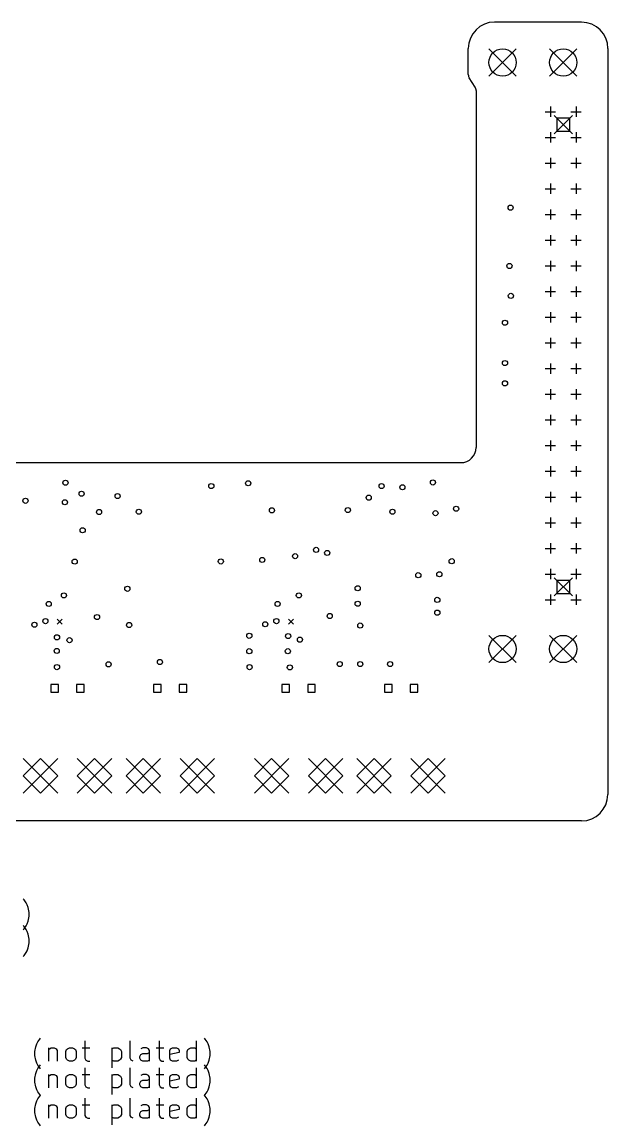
# Model space of a CAD drawing. Extents: x 2.08 to 6.39, y -6.15 to -1.85.
# Drawn here: x 4.113 to 6.394, y -6.148 to -1.85 of the extents above; entities that cross this region are included whole.
import ezdxf

# ---------------------------------------------------------------- set-up
doc = ezdxf.new("R2010")
doc.units = 0
doc.header["$MEASUREMENT"] = 0
doc.layers.add('BLACK', color=7, linetype='CONTINUOUS')

msp = doc.modelspace()

# ---------------------------------------------------------------- linework, layer by layer
at = {"layer": 'BLACK', "linetype": 'CONTINUOUS'}
for p, q in [((6.292, -1.8511), (5.9531, -1.8504)), ((5.8507, -2.0548), (5.8507, -1.9528)), ((5.9311, -1.9547), (6.0374, -2.061)), ((6.0374, -1.9547), (5.9311, -2.061)), ((6.1673, -1.9547), (6.2736, -2.061)), ((6.2736, -1.9547), (6.1673, -2.061)), ((6.3944, -1.9534), (6.3937, -4.8583)), ((5.8771, -2.1039), (5.8546, -2.0681)), ((5.881, -2.1172), (5.8807, -3.5067)), ((6.1705, -2.1795), (6.1705, -2.2197)), ((6.2705, -2.1795), (6.2705, -2.2197)), ((6.1504, -2.1996), (6.1906, -2.1996)), ((6.185, -2.2142), (6.2559, -2.285)), ((6.2559, -2.2142), (6.185, -2.285)), ((6.2455, -2.2246), (6.1954, -2.2246)), ((6.1954, -2.2246), (6.1954, -2.2747)), ((6.2455, -2.2747), (6.2455, -2.2246)), ((6.2504, -2.1996), (6.2906, -2.1996)), ((6.1954, -2.2747), (6.2455, -2.2747)), ((6.1504, -2.2996), (6.1906, -2.2996)), ((6.1705, -2.2795), (6.1705, -2.3197)), ((6.2504, -2.2996), (6.2906, -2.2996)), ((6.2705, -2.2795), (6.2705, -2.3197)), ((6.1504, -2.3996), (6.1906, -2.3996)), ((6.1705, -2.3795), (6.1705, -2.4197)), ((6.2504, -2.3996), (6.2906, -2.3996)), ((6.2705, -2.3795), (6.2705, -2.4197)), ((6.1705, -2.4795), (6.1705, -2.5197)), ((6.2705, -2.4795), (6.2705, -2.5197)), ((6.1504, -2.4996), (6.1906, -2.4996)), ((6.2504, -2.4996), (6.2906, -2.4996)), ((6.1504, -2.5996), (6.1906, -2.5996)), ((6.1705, -2.5795), (6.1705, -2.6197)), ((6.2504, -2.5996), (6.2906, -2.5996)), ((6.2705, -2.5795), (6.2705, -2.6197)), ((6.1504, -2.6996), (6.1906, -2.6996)), ((6.1705, -2.6795), (6.1705, -2.7197)), ((6.2504, -2.6996), (6.2906, -2.6996)), ((6.2705, -2.6795), (6.2705, -2.7197)), ((6.1705, -2.7795), (6.1705, -2.8197)), ((6.2705, -2.7795), (6.2705, -2.8197)), ((6.1504, -2.7996), (6.1906, -2.7996)), ((6.2504, -2.7996), (6.2906, -2.7996)), ((6.1705, -2.8795), (6.1705, -2.9197)), ((6.2705, -2.8795), (6.2705, -2.9197)), ((6.1504, -2.8996), (6.1906, -2.8996)), ((6.2504, -2.8996), (6.2906, -2.8996)), ((6.1504, -2.9996), (6.1906, -2.9996)), ((6.1705, -2.9795), (6.1705, -3.0197)), ((6.2504, -2.9996), (6.2906, -2.9996)), ((6.2705, -2.9795), (6.2705, -3.0197)), ((6.1705, -3.0795), (6.1705, -3.1197)), ((6.2705, -3.0795), (6.2705, -3.1197)), ((6.1504, -3.0996), (6.1906, -3.0996)), ((6.2504, -3.0996), (6.2906, -3.0996)), ((6.1705, -3.1795), (6.1705, -3.2197)), ((6.2705, -3.1795), (6.2705, -3.2197)), ((6.1504, -3.1996), (6.1906, -3.1996)), ((6.2504, -3.1996), (6.2906, -3.1996)), ((6.1504, -3.2996), (6.1906, -3.2996)), ((6.1705, -3.2795), (6.1705, -3.3197)), ((6.2504, -3.2996), (6.2906, -3.2996)), ((6.2705, -3.2795), (6.2705, -3.3197)), ((6.1705, -3.3795), (6.1705, -3.4197)), ((6.2705, -3.3795), (6.2705, -3.4197)), ((6.1504, -3.3996), (6.1906, -3.3996)), ((6.2504, -3.3996), (6.2906, -3.3996)), ((6.1705, -3.4795), (6.1705, -3.5197)), ((6.2705, -3.4795), (6.2705, -3.5197)), ((6.1504, -3.4996), (6.1906, -3.4996)), ((6.2504, -3.4996), (6.2906, -3.4996)), ((3.0933, -3.5657), (5.8217, -3.5657)), ((6.1504, -3.5996), (6.1906, -3.5996)), ((6.1705, -3.5795), (6.1705, -3.6197)), ((6.2504, -3.5996), (6.2906, -3.5996)), ((6.2705, -3.5795), (6.2705, -3.6197)), ((6.1705, -3.6795), (6.1705, -3.7197)), ((6.2705, -3.6795), (6.2705, -3.7197)), ((6.1504, -3.6996), (6.1906, -3.6996)), ((6.2504, -3.6996), (6.2906, -3.6996)), ((6.1705, -3.7795), (6.1705, -3.8197)), ((6.2705, -3.7795), (6.2705, -3.8197)), ((6.1504, -3.7996), (6.1906, -3.7996)), ((6.2504, -3.7996), (6.2906, -3.7996)), ((6.1504, -3.8996), (6.1906, -3.8996)), ((6.1705, -3.8795), (6.1705, -3.9197)), ((6.2504, -3.8996), (6.2906, -3.8996)), ((6.2705, -3.8795), (6.2705, -3.9197)), ((6.1705, -3.9795), (6.1705, -4.0197)), ((6.2705, -3.9795), (6.2705, -4.0197)), ((6.1504, -3.9996), (6.1906, -3.9996)), ((6.185, -4.0142), (6.2559, -4.085)), ((6.2559, -4.0142), (6.185, -4.085)), ((6.2455, -4.0246), (6.1954, -4.0246)), ((6.1954, -4.0246), (6.1954, -4.0747)), ((6.2455, -4.0747), (6.2455, -4.0246)), ((6.2504, -3.9996), (6.2906, -3.9996)), ((6.1705, -4.0795), (6.1705, -4.1197)), ((6.1954, -4.0747), (6.2455, -4.0747)), ((6.2705, -4.0795), (6.2705, -4.1197)), ((6.1504, -4.0996), (6.1906, -4.0996)), ((6.2504, -4.0996), (6.2906, -4.0996)), ((4.2502, -4.1752), (4.2698, -4.1948)), ((4.2698, -4.1752), (4.2502, -4.1948)), ((5.1502, -4.1752), (5.1698, -4.1948)), ((5.1698, -4.1752), (5.1502, -4.1948)), ((5.9311, -4.2382), (6.0374, -4.3445)), ((6.0374, -4.2382), (5.9311, -4.3445)), ((6.1673, -4.2382), (6.2736, -4.3445)), ((6.2736, -4.2382), (6.1673, -4.3445)), ((4.2548, -4.4302), (4.2252, -4.4302)), ((4.2252, -4.4302), (4.2252, -4.4598)), ((4.2252, -4.4598), (4.2548, -4.4598)), ((4.2548, -4.4598), (4.2548, -4.4302)), ((4.3548, -4.4302), (4.3252, -4.4302)), ((4.3252, -4.4302), (4.3252, -4.4598)), ((4.3252, -4.4598), (4.3548, -4.4598)), ((4.3548, -4.4598), (4.3548, -4.4302)), ((4.6548, -4.4302), (4.6252, -4.4302)), ((4.6252, -4.4302), (4.6252, -4.4598)), ((4.6252, -4.4598), (4.6548, -4.4598)), ((4.6548, -4.4598), (4.6548, -4.4302)), ((4.7548, -4.4302), (4.7252, -4.4302)), ((4.7252, -4.4302), (4.7252, -4.4598)), ((4.7252, -4.4598), (4.7548, -4.4598)), ((4.7548, -4.4598), (4.7548, -4.4302)), ((5.1548, -4.4302), (5.1252, -4.4302)), ((5.1252, -4.4302), (5.1252, -4.4598)), ((5.1252, -4.4598), (5.1548, -4.4598)), ((5.1548, -4.4598), (5.1548, -4.4302)), ((5.2548, -4.4302), (5.2252, -4.4302)), ((5.2252, -4.4302), (5.2252, -4.4598)), ((5.2252, -4.4598), (5.2548, -4.4598)), ((5.2548, -4.4598), (5.2548, -4.4302)), ((5.5538, -4.4302), (5.5242, -4.4302)), ((5.5242, -4.4302), (5.5242, -4.4598)), ((5.5242, -4.4598), (5.5538, -4.4598)), ((5.5538, -4.4598), (5.5538, -4.4302)), ((5.6538, -4.4302), (5.6242, -4.4302)), ((5.6242, -4.4302), (5.6242, -4.4598)), ((5.6242, -4.4598), (5.6538, -4.4598)), ((5.6538, -4.4598), (5.6538, -4.4302)), ((4.118, -4.7182), (4.2518, -4.8521)), ((4.2518, -4.7182), (4.118, -4.8521)), ((4.1849, -4.7182), (4.118, -4.7852)), ((4.2518, -4.7852), (4.1849, -4.7182)), ((4.3282, -4.7182), (4.462, -4.8521)), ((4.462, -4.7182), (4.3282, -4.8521)), ((4.3951, -4.7182), (4.3282, -4.7852)), ((4.462, -4.7852), (4.3951, -4.7182)), ((4.518, -4.7182), (4.6518, -4.8521)), ((4.6518, -4.7182), (4.518, -4.8521)), ((4.5849, -4.7182), (4.518, -4.7852)), ((4.6518, -4.7852), (4.5849, -4.7182)), ((4.7282, -4.7182), (4.862, -4.8521)), ((4.862, -4.7182), (4.7282, -4.8521)), ((4.7951, -4.7182), (4.7282, -4.7852)), ((4.862, -4.7852), (4.7951, -4.7182)), ((5.018, -4.7182), (5.1518, -4.8521)), ((5.1518, -4.7182), (5.018, -4.8521)), ((5.0849, -4.7182), (5.018, -4.7852)), ((5.1518, -4.7852), (5.0849, -4.7182)), ((5.2282, -4.7182), (5.362, -4.8521)), ((5.362, -4.7182), (5.2282, -4.8521)), ((5.2951, -4.7182), (5.2282, -4.7852)), ((5.362, -4.7852), (5.2951, -4.7182)), ((5.417, -4.7182), (5.5508, -4.8521)), ((5.5508, -4.7182), (5.417, -4.8521)), ((5.4839, -4.7182), (5.417, -4.7852)), ((5.5508, -4.7852), (5.4839, -4.7182)), ((5.6272, -4.7182), (5.761, -4.8521)), ((5.761, -4.7182), (5.6272, -4.8521)), ((5.6941, -4.7182), (5.6272, -4.7852)), ((5.761, -4.7852), (5.6941, -4.7182)), ((4.118, -4.7852), (4.1849, -4.8521)), ((4.1849, -4.8521), (4.2518, -4.7852)), ((4.3282, -4.7852), (4.3951, -4.8521)), ((4.3951, -4.8521), (4.462, -4.7852)), ((4.518, -4.7852), (4.5849, -4.8521)), ((4.5849, -4.8521), (4.6518, -4.7852)), ((4.7282, -4.7852), (4.7951, -4.8521)), ((4.7951, -4.8521), (4.862, -4.7852)), ((5.018, -4.7852), (5.0849, -4.8521)), ((5.0849, -4.8521), (5.1518, -4.7852)), ((5.2282, -4.7852), (5.2951, -4.8521)), ((5.2951, -4.8521), (5.362, -4.7852)), ((5.417, -4.7852), (5.4839, -4.8521)), ((5.4839, -4.8521), (5.5508, -4.7852)), ((5.6272, -4.7852), (5.6941, -4.8521)), ((5.6941, -4.8521), (5.761, -4.7852)), ((6.2913, -4.9606), (2.2677, -4.9606)), ((4.1218, -5.2683), (4.118, -5.2645)), ((4.1293, -5.2795), (4.1218, -5.2683)), ((4.133, -5.287), (4.1293, -5.2795)), ((4.1368, -5.2983), (4.133, -5.287)), ((4.1405, -5.317), (4.1368, -5.2983)), ((4.1405, -5.332), (4.1405, -5.317)), ((4.1218, -5.3722), (4.118, -5.3685)), ((4.1218, -5.3808), (4.1293, -5.3695)), ((4.1293, -5.3835), (4.1218, -5.3722)), ((4.1293, -5.3695), (4.133, -5.362)), ((4.133, -5.362), (4.1368, -5.3508)), ((4.1368, -5.3508), (4.1405, -5.332)), ((4.118, -5.3845), (4.1218, -5.3808)), ((4.133, -5.391), (4.1293, -5.3835)), ((4.1368, -5.4022), (4.133, -5.391)), ((4.1405, -5.421), (4.1368, -5.4022)), ((4.133, -5.466), (4.1368, -5.4547)), ((4.1368, -5.4547), (4.1405, -5.436)), ((4.1405, -5.436), (4.1405, -5.421)), ((4.118, -5.4885), (4.1218, -5.4847)), ((4.1218, -5.4847), (4.1293, -5.4735)), ((4.1293, -5.4735), (4.133, -5.466)), ((4.163, -5.8588), (4.1668, -5.84)), ((4.1668, -5.84), (4.1705, -5.8288)), ((4.1705, -5.8288), (4.1743, -5.8213)), ((4.1743, -5.8213), (4.1818, -5.81)), ((4.1818, -5.81), (4.1855, -5.8063)), ((4.2155, -5.8438), (4.2155, -5.8963)), ((4.2193, -5.8475), (4.2268, -5.8438)), ((4.2268, -5.8438), (4.238, -5.8438)), ((4.238, -5.8438), (4.2455, -5.8475)), ((4.2905, -5.8475), (4.298, -5.8438)), ((4.298, -5.8438), (4.3092, -5.8438)), ((4.3092, -5.8438), (4.3167, -5.8475)), ((4.3467, -5.8438), (4.3767, -5.8438)), ((4.358, -5.8175), (4.358, -5.885)), ((4.463, -5.8438), (4.463, -5.9225)), ((4.463, -5.8475), (4.4705, -5.8438)), ((4.4705, -5.8438), (4.4855, -5.8438)), ((4.4855, -5.8438), (4.493, -5.8475)), ((4.5342, -5.885), (4.5342, -5.8175)), ((4.583, -5.8438), (4.5755, -5.8475)), ((4.598, -5.8438), (4.583, -5.8438)), ((4.6055, -5.8475), (4.598, -5.8438)), ((4.6355, -5.8438), (4.6654, -5.8438)), ((4.6467, -5.8175), (4.6467, -5.885)), ((4.6917, -5.8475), (4.6992, -5.8438)), ((4.6992, -5.8438), (4.7142, -5.8438)), ((4.7142, -5.8438), (4.7217, -5.8475)), ((4.7629, -5.8475), (4.7704, -5.8438)), ((4.7704, -5.8438), (4.7854, -5.8438)), ((4.7854, -5.8438), (4.7929, -5.8475)), ((4.7929, -5.8963), (4.7929, -5.8175)), ((4.8267, -5.81), (4.8229, -5.8063)), ((4.8342, -5.8213), (4.8267, -5.81)), ((4.8379, -5.8288), (4.8342, -5.8213)), ((4.8417, -5.84), (4.8379, -5.8288)), ((4.8454, -5.8588), (4.8417, -5.84)), ((4.163, -5.8738), (4.163, -5.8588)), ((4.1668, -5.8925), (4.163, -5.8738)), ((4.2155, -5.8513), (4.2193, -5.8475)), ((4.2455, -5.8475), (4.2492, -5.855)), ((4.2492, -5.855), (4.2492, -5.8963)), ((4.283, -5.8588), (4.2867, -5.8513)), ((4.283, -5.8813), (4.283, -5.8588)), ((4.2867, -5.8888), (4.283, -5.8813)), ((4.2867, -5.8513), (4.2905, -5.8475)), ((4.3167, -5.8475), (4.3205, -5.8513)), ((4.3205, -5.8513), (4.3242, -5.8588)), ((4.3242, -5.8813), (4.3205, -5.8888)), ((4.3242, -5.8588), (4.3242, -5.8813)), ((4.358, -5.885), (4.3617, -5.8925)), ((4.493, -5.8475), (4.4967, -5.8513)), ((4.4967, -5.8513), (4.5005, -5.8588)), ((4.5005, -5.8813), (4.4967, -5.8888)), ((4.5005, -5.8588), (4.5005, -5.8813)), ((4.538, -5.8925), (4.5342, -5.885)), ((4.5717, -5.8775), (4.5755, -5.87)), ((4.5717, -5.885), (4.5717, -5.8775)), ((4.5755, -5.8925), (4.5717, -5.885)), ((4.5755, -5.87), (4.583, -5.8663)), ((4.583, -5.8663), (4.6017, -5.8663)), ((4.6017, -5.8663), (4.6092, -5.8625)), ((4.6092, -5.855), (4.6055, -5.8475)), ((4.6092, -5.8963), (4.6092, -5.855)), ((4.6467, -5.885), (4.6504, -5.8925)), ((4.6879, -5.855), (4.6917, -5.8475)), ((4.6879, -5.885), (4.6879, -5.855)), ((4.7254, -5.8625), (4.6879, -5.87)), ((4.6917, -5.8925), (4.6879, -5.885)), ((4.7217, -5.8475), (4.7254, -5.855)), ((4.7254, -5.855), (4.7254, -5.8625)), ((4.7554, -5.8588), (4.7592, -5.8513)), ((4.7554, -5.8813), (4.7554, -5.8588)), ((4.7592, -5.8888), (4.7554, -5.8813)), ((4.7592, -5.8513), (4.7629, -5.8475)), ((4.8417, -5.8925), (4.8454, -5.8738)), ((4.8454, -5.8738), (4.8454, -5.8588)), ((4.1705, -5.9038), (4.1668, -5.8925)), ((4.1743, -5.9113), (4.1705, -5.9038)), ((4.1705, -5.9327), (4.1743, -5.9252)), ((4.1818, -5.9225), (4.1743, -5.9113)), ((4.1743, -5.9252), (4.1818, -5.914)), ((4.1818, -5.914), (4.1855, -5.9102)), ((4.1855, -5.9262), (4.1818, -5.9225)), ((4.2905, -5.8925), (4.2867, -5.8888)), ((4.298, -5.8963), (4.2905, -5.8925)), ((4.3092, -5.8963), (4.298, -5.8963)), ((4.3167, -5.8925), (4.3092, -5.8963)), ((4.3205, -5.8888), (4.3167, -5.8925)), ((4.358, -5.9215), (4.358, -5.9889)), ((4.3617, -5.8925), (4.3692, -5.8963)), ((4.3692, -5.8963), (4.3767, -5.8963)), ((4.4705, -5.8963), (4.463, -5.8925)), ((4.4855, -5.8963), (4.4705, -5.8963)), ((4.493, -5.8925), (4.4855, -5.8963)), ((4.4967, -5.8888), (4.493, -5.8925)), ((4.5342, -5.9889), (4.5342, -5.9215)), ((4.5455, -5.8963), (4.538, -5.8925)), ((4.583, -5.8963), (4.5755, -5.8925)), ((4.6017, -5.8963), (4.583, -5.8963)), ((4.6092, -5.8925), (4.6017, -5.8963)), ((4.6467, -5.9215), (4.6467, -5.9889)), ((4.6504, -5.8925), (4.6579, -5.8963)), ((4.6579, -5.8963), (4.6654, -5.8963)), ((4.6992, -5.8963), (4.6917, -5.8925)), ((4.7142, -5.8963), (4.6992, -5.8963)), ((4.7217, -5.8925), (4.7142, -5.8963)), ((4.7629, -5.8925), (4.7592, -5.8888)), ((4.7704, -5.8963), (4.7629, -5.8925)), ((4.7854, -5.8963), (4.7704, -5.8963)), ((4.7929, -5.8925), (4.7854, -5.8963)), ((4.7929, -6.0002), (4.7929, -5.9215)), ((4.8267, -5.914), (4.8229, -5.9102)), ((4.8229, -5.9262), (4.8267, -5.9225)), ((4.8267, -5.9225), (4.8342, -5.9113)), ((4.8342, -5.9252), (4.8267, -5.914)), ((4.8342, -5.9113), (4.8379, -5.9038)), ((4.8379, -5.9327), (4.8342, -5.9252)), ((4.8379, -5.9038), (4.8417, -5.8925)), ((4.163, -5.9627), (4.1668, -5.9439)), ((4.163, -5.9777), (4.163, -5.9627)), ((4.1668, -5.9439), (4.1705, -5.9327)), ((4.2155, -5.9477), (4.2155, -6.0002)), ((4.2155, -5.9552), (4.2193, -5.9514)), ((4.2193, -5.9514), (4.2268, -5.9477)), ((4.2268, -5.9477), (4.238, -5.9477)), ((4.238, -5.9477), (4.2455, -5.9514)), ((4.2455, -5.9514), (4.2492, -5.9589)), ((4.2492, -5.9589), (4.2492, -6.0002)), ((4.283, -5.9627), (4.2867, -5.9552)), ((4.283, -5.9852), (4.283, -5.9627)), ((4.2867, -5.9552), (4.2905, -5.9514)), ((4.2905, -5.9514), (4.298, -5.9477)), ((4.298, -5.9477), (4.3092, -5.9477)), ((4.3092, -5.9477), (4.3167, -5.9514)), ((4.3167, -5.9514), (4.3205, -5.9552)), ((4.3205, -5.9552), (4.3242, -5.9627)), ((4.3242, -5.9627), (4.3242, -5.9852)), ((4.3467, -5.9477), (4.3767, -5.9477)), ((4.463, -5.9477), (4.463, -6.0264)), ((4.463, -5.9514), (4.4705, -5.9477)), ((4.4705, -5.9477), (4.4855, -5.9477)), ((4.4855, -5.9477), (4.493, -5.9514)), ((4.493, -5.9514), (4.4967, -5.9552)), ((4.4967, -5.9552), (4.5005, -5.9627)), ((4.5005, -5.9627), (4.5005, -5.9852)), ((4.5717, -5.9814), (4.5755, -5.9739)), ((4.583, -5.9477), (4.5755, -5.9514)), ((4.5755, -5.9739), (4.583, -5.9702)), ((4.598, -5.9477), (4.583, -5.9477)), ((4.583, -5.9702), (4.6017, -5.9702)), ((4.6055, -5.9514), (4.598, -5.9477)), ((4.6017, -5.9702), (4.6092, -5.9664)), ((4.6092, -5.9589), (4.6055, -5.9514)), ((4.6092, -6.0002), (4.6092, -5.9589)), ((4.6355, -5.9477), (4.6654, -5.9477)), ((4.6879, -5.9589), (4.6917, -5.9514)), ((4.6879, -5.9889), (4.6879, -5.9589)), ((4.7254, -5.9664), (4.6879, -5.9739)), ((4.6917, -5.9514), (4.6992, -5.9477)), ((4.6992, -5.9477), (4.7142, -5.9477)), ((4.7142, -5.9477), (4.7217, -5.9514)), ((4.7217, -5.9514), (4.7254, -5.9589)), ((4.7254, -5.9589), (4.7254, -5.9664)), ((4.7554, -5.9627), (4.7592, -5.9552)), ((4.7554, -5.9852), (4.7554, -5.9627)), ((4.7592, -5.9552), (4.7629, -5.9514)), ((4.7629, -5.9514), (4.7704, -5.9477)), ((4.7704, -5.9477), (4.7854, -5.9477)), ((4.7854, -5.9477), (4.7929, -5.9514)), ((4.8417, -5.9439), (4.8379, -5.9327)), ((4.8454, -5.9627), (4.8417, -5.9439)), ((4.8454, -5.9777), (4.8454, -5.9627)), ((4.1668, -5.9964), (4.163, -5.9777)), ((4.1705, -6.0077), (4.1668, -5.9964)), ((4.1743, -6.0152), (4.1705, -6.0077)), ((4.1818, -6.0264), (4.1743, -6.0152)), ((4.2867, -5.9927), (4.283, -5.9852)), ((4.2905, -5.9964), (4.2867, -5.9927)), ((4.298, -6.0002), (4.2905, -5.9964)), ((4.3092, -6.0002), (4.298, -6.0002)), ((4.3167, -5.9964), (4.3092, -6.0002)), ((4.3205, -5.9927), (4.3167, -5.9964)), ((4.3242, -5.9852), (4.3205, -5.9927)), ((4.358, -5.9889), (4.3617, -5.9964)), ((4.3617, -5.9964), (4.3692, -6.0002)), ((4.3692, -6.0002), (4.3767, -6.0002)), ((4.4705, -6.0002), (4.463, -5.9964)), ((4.4855, -6.0002), (4.4705, -6.0002)), ((4.493, -5.9964), (4.4855, -6.0002)), ((4.4967, -5.9927), (4.493, -5.9964)), ((4.5005, -5.9852), (4.4967, -5.9927)), ((4.538, -5.9964), (4.5342, -5.9889)), ((4.5455, -6.0002), (4.538, -5.9964)), ((4.5717, -5.9889), (4.5717, -5.9814)), ((4.5755, -5.9964), (4.5717, -5.9889)), ((4.583, -6.0002), (4.5755, -5.9964)), ((4.6017, -6.0002), (4.583, -6.0002)), ((4.6092, -5.9964), (4.6017, -6.0002)), ((4.6467, -5.9889), (4.6504, -5.9964)), ((4.6504, -5.9964), (4.6579, -6.0002)), ((4.6579, -6.0002), (4.6654, -6.0002)), ((4.6917, -5.9964), (4.6879, -5.9889)), ((4.6992, -6.0002), (4.6917, -5.9964)), ((4.7142, -6.0002), (4.6992, -6.0002)), ((4.7217, -5.9964), (4.7142, -6.0002)), ((4.7592, -5.9927), (4.7554, -5.9852)), ((4.7629, -5.9964), (4.7592, -5.9927)), ((4.7704, -6.0002), (4.7629, -5.9964)), ((4.7854, -6.0002), (4.7704, -6.0002)), ((4.7929, -5.9964), (4.7854, -6.0002)), ((4.8267, -6.0264), (4.8342, -6.0152)), ((4.8342, -6.0152), (4.8379, -6.0077)), ((4.8379, -6.0077), (4.8417, -5.9964)), ((4.8417, -5.9964), (4.8454, -5.9777)), ((4.1668, -6.0621), (4.1705, -6.0508)), ((4.1705, -6.0508), (4.1743, -6.0433)), ((4.1743, -6.0433), (4.1818, -6.0321)), ((4.1855, -6.0302), (4.1818, -6.0264)), ((4.1818, -6.0321), (4.1855, -6.0283)), ((4.358, -6.0396), (4.358, -6.1071)), ((4.5342, -6.1071), (4.5342, -6.0396)), ((4.6467, -6.0396), (4.6467, -6.1071)), ((4.7929, -6.1183), (4.7929, -6.0396)), ((4.8229, -6.0302), (4.8267, -6.0264)), ((4.8267, -6.0321), (4.8229, -6.0283)), ((4.8342, -6.0433), (4.8267, -6.0321)), ((4.8379, -6.0508), (4.8342, -6.0433)), ((4.8417, -6.0621), (4.8379, -6.0508)), ((4.163, -6.0808), (4.1668, -6.0621)), ((4.163, -6.0958), (4.163, -6.0808)), ((4.1668, -6.1146), (4.163, -6.0958)), ((4.2155, -6.0658), (4.2155, -6.1183)), ((4.2155, -6.0733), (4.2193, -6.0696)), ((4.2193, -6.0696), (4.2268, -6.0658)), ((4.2268, -6.0658), (4.238, -6.0658)), ((4.238, -6.0658), (4.2455, -6.0696)), ((4.2455, -6.0696), (4.2492, -6.0771)), ((4.2492, -6.0771), (4.2492, -6.1183)), ((4.283, -6.0808), (4.2867, -6.0733)), ((4.283, -6.1033), (4.283, -6.0808)), ((4.2867, -6.0733), (4.2905, -6.0696)), ((4.2905, -6.0696), (4.298, -6.0658)), ((4.298, -6.0658), (4.3092, -6.0658)), ((4.3092, -6.0658), (4.3167, -6.0696)), ((4.3167, -6.0696), (4.3205, -6.0733)), ((4.3205, -6.0733), (4.3242, -6.0808)), ((4.3242, -6.0808), (4.3242, -6.1033)), ((4.3467, -6.0658), (4.3767, -6.0658)), ((4.463, -6.0658), (4.463, -6.1445)), ((4.463, -6.0696), (4.4705, -6.0658)), ((4.4705, -6.0658), (4.4855, -6.0658)), ((4.4855, -6.0658), (4.493, -6.0696)), ((4.493, -6.0696), (4.4967, -6.0733)), ((4.4967, -6.0733), (4.5005, -6.0808)), ((4.5005, -6.0808), (4.5005, -6.1033)), ((4.5717, -6.0996), (4.5755, -6.0921)), ((4.5717, -6.1071), (4.5717, -6.0996)), ((4.583, -6.0658), (4.5755, -6.0696)), ((4.5755, -6.0921), (4.583, -6.0883)), ((4.598, -6.0658), (4.583, -6.0658)), ((4.583, -6.0883), (4.6017, -6.0883)), ((4.6055, -6.0696), (4.598, -6.0658)), ((4.6017, -6.0883), (4.6092, -6.0846)), ((4.6092, -6.0771), (4.6055, -6.0696)), ((4.6092, -6.1183), (4.6092, -6.0771)), ((4.6355, -6.0658), (4.6654, -6.0658)), ((4.6879, -6.0771), (4.6917, -6.0696)), ((4.6879, -6.1071), (4.6879, -6.0771)), ((4.7254, -6.0846), (4.6879, -6.0921)), ((4.6917, -6.0696), (4.6992, -6.0658)), ((4.6992, -6.0658), (4.7142, -6.0658)), ((4.7142, -6.0658), (4.7217, -6.0696)), ((4.7217, -6.0696), (4.7254, -6.0771)), ((4.7254, -6.0771), (4.7254, -6.0846)), ((4.7554, -6.0808), (4.7592, -6.0733)), ((4.7554, -6.1033), (4.7554, -6.0808)), ((4.7592, -6.0733), (4.7629, -6.0696)), ((4.7629, -6.0696), (4.7704, -6.0658)), ((4.7704, -6.0658), (4.7854, -6.0658)), ((4.7854, -6.0658), (4.7929, -6.0696)), ((4.8454, -6.0808), (4.8417, -6.0621)), ((4.8417, -6.1146), (4.8454, -6.0958)), ((4.8454, -6.0958), (4.8454, -6.0808)), ((4.1705, -6.1258), (4.1668, -6.1146)), ((4.1743, -6.1333), (4.1705, -6.1258)), ((4.1818, -6.1445), (4.1743, -6.1333)), ((4.1855, -6.1483), (4.1818, -6.1445)), ((4.2867, -6.1108), (4.283, -6.1033)), ((4.2905, -6.1146), (4.2867, -6.1108)), ((4.298, -6.1183), (4.2905, -6.1146)), ((4.3092, -6.1183), (4.298, -6.1183)), ((4.3167, -6.1146), (4.3092, -6.1183)), ((4.3205, -6.1108), (4.3167, -6.1146)), ((4.3242, -6.1033), (4.3205, -6.1108)), ((4.358, -6.1071), (4.3617, -6.1146)), ((4.3617, -6.1146), (4.3692, -6.1183)), ((4.3692, -6.1183), (4.3767, -6.1183)), ((4.4705, -6.1183), (4.463, -6.1146)), ((4.4855, -6.1183), (4.4705, -6.1183)), ((4.493, -6.1146), (4.4855, -6.1183)), ((4.4967, -6.1108), (4.493, -6.1146)), ((4.5005, -6.1033), (4.4967, -6.1108)), ((4.538, -6.1146), (4.5342, -6.1071)), ((4.5455, -6.1183), (4.538, -6.1146)), ((4.5755, -6.1146), (4.5717, -6.1071)), ((4.583, -6.1183), (4.5755, -6.1146)), ((4.6017, -6.1183), (4.583, -6.1183)), ((4.6092, -6.1146), (4.6017, -6.1183)), ((4.6467, -6.1071), (4.6504, -6.1146)), ((4.6504, -6.1146), (4.6579, -6.1183)), ((4.6579, -6.1183), (4.6654, -6.1183)), ((4.6917, -6.1146), (4.6879, -6.1071)), ((4.6992, -6.1183), (4.6917, -6.1146)), ((4.7142, -6.1183), (4.6992, -6.1183)), ((4.7217, -6.1146), (4.7142, -6.1183)), ((4.7592, -6.1108), (4.7554, -6.1033)), ((4.7629, -6.1146), (4.7592, -6.1108)), ((4.7704, -6.1183), (4.7629, -6.1146)), ((4.7854, -6.1183), (4.7704, -6.1183)), ((4.7929, -6.1146), (4.7854, -6.1183)), ((4.8229, -6.1483), (4.8267, -6.1445)), ((4.8267, -6.1445), (4.8342, -6.1333)), ((4.8342, -6.1333), (4.8379, -6.1258)), ((4.8379, -6.1258), (4.8417, -6.1146))]:
    msp.add_line(p, q, dxfattribs=at)
at = {"layer": 'BLACK'}
for centre, radius in [((5.9843, -2.0079), 0.0531), ((6.2205, -2.0079), 0.0531), ((6.0155, -2.573), 0.01), ((6.011, -2.8), 0.01), ((6.0164, -2.9164), 0.01), ((5.9935, -3.021), 0.01), ((5.9935, -3.178), 0.01), ((5.9935, -3.257), 0.01), ((4.282, -3.644), 0.01), ((4.85, -3.657), 0.01), ((4.9936, -3.646), 0.01), ((5.513, -3.657), 0.01), ((5.594, -3.6617), 0.01), ((5.713, -3.643), 0.01), ((4.3448, -3.6868), 0.01), ((4.485, -3.696), 0.01), ((5.4629, -3.7021), 0.01), ((4.1262, -3.7142), 0.01), ((4.28, -3.72), 0.01), ((5.8032, -3.7452), 0.01), ((4.413, -3.758), 0.01), ((4.568, -3.757), 0.01), ((5.086, -3.7515), 0.01), ((5.3818, -3.7505), 0.01), ((5.555, -3.757), 0.01), ((5.723, -3.7625), 0.01), ((4.349, -3.829), 0.01), ((5.2579, -3.9055), 0.01), ((5.3013, -3.9172), 0.01), ((4.318, -3.951), 0.01), ((4.887, -3.9505), 0.01), ((5.0485, -3.9445), 0.01), ((5.176, -3.9299), 0.01), ((5.786, -3.9495), 0.01), ((5.656, -4.004), 0.01), ((5.738, -4.0005), 0.01), ((4.276, -4.0826), 0.01), ((4.523, -4.057), 0.01), ((5.191, -4.0826), 0.01), ((5.42, -4.055), 0.01), ((4.217, -4.1158), 0.01), ((5.108, -4.1158), 0.01), ((5.42, -4.115), 0.01), ((5.73, -4.1), 0.01), ((4.4049, -4.1669), 0.01), ((5.3111, -4.163), 0.01), ((5.73, -4.15), 0.01), ((4.1612, -4.1968), 0.01), ((4.204, -4.1828), 0.01), ((4.53, -4.198), 0.01), ((5.06, -4.195), 0.01), ((5.1033, -4.1828), 0.01), ((5.43, -4.2), 0.01), ((4.249, -4.246), 0.01), ((4.298, -4.257), 0.01), ((4.998, -4.24), 0.01), ((5.149, -4.241), 0.01), ((5.195, -4.255), 0.01), ((5.9843, -4.2913), 0.0531), ((6.2205, -4.2913), 0.0531), ((4.248, -4.299), 0.01), ((4.998, -4.3), 0.01), ((5.148, -4.3), 0.01), ((4.65, -4.342), 0.01), ((5.35, -4.35), 0.01), ((5.43, -4.35), 0.01), ((5.546, -4.35), 0.01), ((4.249, -4.362), 0.01), ((4.45, -4.351), 0.01), ((4.999, -4.362), 0.01), ((5.156, -4.363), 0.01)]:
    msp.add_circle(centre, radius, dxfattribs=at)
for centre, radius, start, end in [((5.9531, -1.9528), 0.1024, 90, 180), ((6.292, -1.9534), 0.1024, 0.0006, 90.0006), ((5.8758, -2.0548), 0.025, -180.0009, -147.7844), ((5.856, -2.1172), 0.025, -0.0248, 32.2253), ((5.8217, -3.5067), 0.0591, -90, 0), ((6.2913, -4.8583), 0.1024, -90, 0)]:
    msp.add_arc(centre, radius, start, end, dxfattribs=at)

doc.saveas('drawing.dxf')
